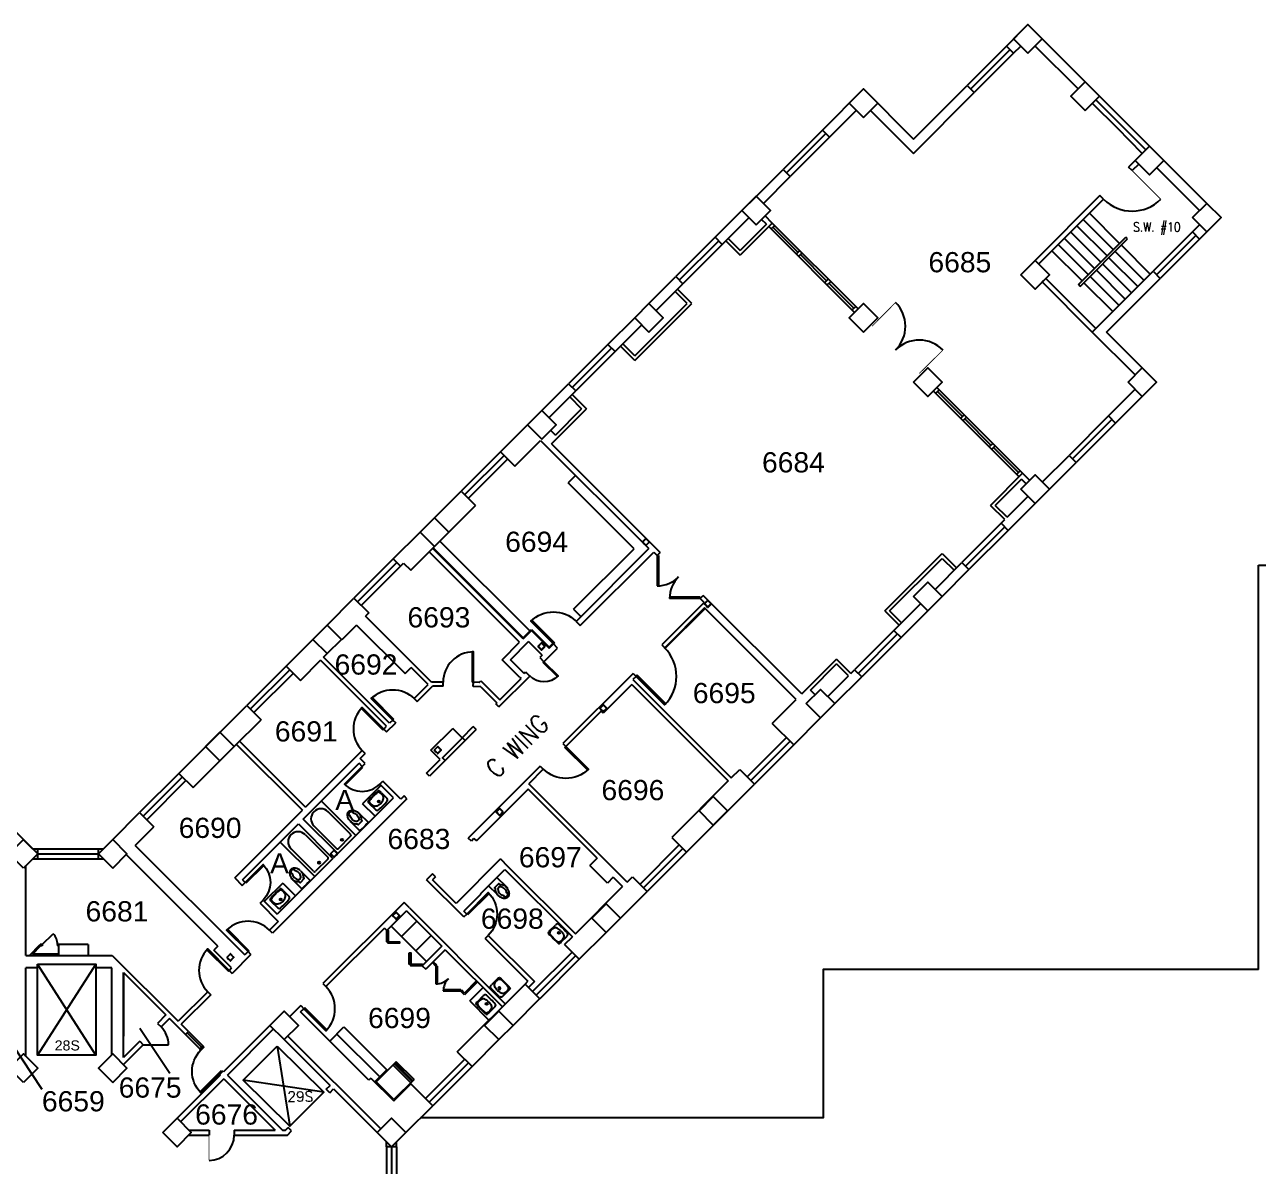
# Model space of a CAD drawing. Header units: inches. Extents: x -3245 to 3292, y 161 to 2917.
# Drawn here: x -1928 to -465, y 1562 to 2917 of the extents above; entities that cross this region are included whole.
import ezdxf
from ezdxf.enums import TextEntityAlignment as Align

# ---------------------------------------------------------------- set-up
doc = ezdxf.new("R2010")
doc.units = ezdxf.units.IN
doc.header["$LTSCALE"] = 96
doc.header["$MEASUREMENT"] = 0
doc.layers.get('0').update_dxf_attribs({"linetype": 'CONTINUOUS'})
for name, color, linetype in [('A-ANNO-ROOM', 4, 'CONTINUOUS'), ('A-ANNO-TEXT', 4, 'CONTINUOUS'), ('A-COLS', 5, 'CONTINUOUS'), ('A-DOOR', 2, 'CONTINUOUS'), ('A-FLOR-CASE', 3, 'CONTINUOUS'), ('A-FLOR-PFIX', 2, 'CONTINUOUS'), ('A-FLOR-STRS', 2, 'CONTINUOUS'), ('A-GLAZ', 2, 'CONTINUOUS'), ('A-GLAZ-SILL', 1, 'CONTINUOUS'), ('A-ROOF-LEVL-FINE', 1, 'CONTINUOUS'), ('A-SHAFT', 1, 'CONTINUOUS'), ('A-WALL-FULL', 6, 'CONTINUOUS')]:
    doc.layers.add(name, color=color, linetype=linetype)
doc.styles.add('11', font='simplex', dxfattribs={"width": 0.85, "height": 11})
doc.styles.add('ARIAL', font='arial.ttf')
doc.styles.get("Standard").update_dxf_attribs({"font": 'txt.shx'})

# ---------------------------------------------------------------- blocks, each defined once
blk = doc.blocks.new('PSS-FP06-unverified$0$DOOR-E')
blk.add_line((0, 0), (-0.707, 0.707))
blk.add_arc((0, 0), 1, 135, 180)
blk = doc.blocks.new('P2477016')
for p, q in [((-3.603083, -23.831759), (-3.603083, -23.831759)), ((-2.504894, -21.068753), (-2.504894, -21.068753))]:
    blk.add_line(p, q)
for points in [[(-6.93083, -16.399601, -0.022673), (-7, -14.875), (-7, 0), (-3.020761, 0), (0, 0), (3.020761, 0), (7, 0), (7, -14.875)], [(-6.937926, -16.211212, -0.074934), (-6.387938, -12.562014, -0.085426), (-4.920528, -9.670474, -0.066386), (-3.550098, -8.264603), (-3.550098, -6.711212), (3.449902, -6.711212), (3.449902, -8.264603, -0.066386), (4.820333, -9.670474, -0.085426), (6.287743, -12.562014, -0.111314), (6.709134, -17.991061)], [(3.991504, -23.722377, -0.562484), (3.158962, -23.529526), (2.424162, -21.300368, -0.238976), (2.492058, -20.853364, 0.08035), (3.421006, -18.976205, 0.074934), (3.837731, -16.211212, 0.074934), (3.421006, -13.446218, 0.085426), (2.414145, -11.462194, 0.066386), (1.597345, -10.624271, 0.330534), (-1.69754, -10.624271, 0.066386), (-2.51434, -11.462194, 0.085426), (-3.521201, -13.446218, 0.074934), (-3.937926, -16.211212, 0.074934), (-3.521201, -18.976205, 0.08035), (-2.592253, -20.853364, -0.238976), (-2.524357, -21.300368), (-3.250575, -23.503493, -0.549653), (-4.069149, -23.710095)], [(-4.023967, -23.748064, 0.06085), (-2.498761, -25.015482, 0.143932), (0, -25.75)], [(-2.976493, -22.67201, 0.063273), (-1.687041, -23.754089, 0.143932), (0, -24.25)], [(0, -25.75, 0.143932), (2.498761, -25.015482, 0.107177), (4.949747, -22.564786, 0.077997), (6.431696, -19.212481, 0.065232), (7, -14.875)], [(0, -24.25, 0.143932), (1.687041, -23.754089, 0.059203), (2.902316, -22.750942)]]:
    blk.add_lwpolyline(points, format="xyb")
for centre, radius, start, end in [((5.443363, -16.211212), 12.38129, 180, 197.141641), ((2.746106, -17.043143), 9.558648, 197.141641, 216.672481), ((1.035634, -18.316811), 7.426057, 216.672481, 226.574161)]:
    blk.add_arc(centre, radius, start, end)
blk = doc.blocks.new('WC')
at = {"layer": 'A-FLOR-PFIX', "rotation": 90}
blk.add_blockref('P2477016', (0, 0), dxfattribs=at)
blk = doc.blocks.new('TOIL')
at = {"layer": 'A-FLOR-PFIX', "rotation": 45}
blk.add_blockref('WC', (-4.9, 4.9), dxfattribs=at)
blk = doc.blocks.new('TRA_Lav2')
for p, q in [((-9.5, -13.7), (-9.5, -4.4)), ((9.5, -13.7), (9.5, -4.4)), ((9.5, -13.7), (9.5, -4.4))]:
    blk.add_line(p, q)
for points in [[(0, -4.7, 0.096281), (-5.4, -5.7, 0.241749), (-8.3, -9.1, 0.139337), (-8.1, -15.2, 0.293749), (-6.4, -16.6, 0.028065), (0, -16.9)], [(0, -4.7, -0.096281), (5.4, -5.7, -0.241749), (8.3, -9.1, -0.139337), (8.1, -15.2, -0.293749), (6.4, -16.6, -0.028065), (0, -16.9)]]:
    blk.add_lwpolyline(points, format="xyb")
blk.add_circle((0, -8), 1.25)
for centre, radius, start, end in [((-3.1, -4.4), 6.41, 162.4135, 180), ((11.8, -13.7), 21.3, 180, 187.4822), ((-7.3, -3), 2, 92.7884, 162.4135), ((-0.3, -147.5), 146.6, 87.0029, 92.7884), ((7.3, -3.1), 2, 17.2242, 87.0029), ((3.1, -4.4), 6.41, 0, 17.5865), ((3.1, -4.4), 6.41, 0, 17.2242), ((-11.8, -13.7), 21.3, 352.5178, 0), ((-11.8, -13.7), 21.3, 352.5178, 0), ((-8.3, -16.3), 1, 187.4822, 267.7099), ((0, 191.9), 209.4, 267.7099, 272.2901), ((8.3, -16.3), 1, 272.2901, 352.5178), ((8.3, -16.3), 1, 272.2901, 352.5178)]:
    blk.add_arc(centre, radius, start, end)
blk = doc.blocks.new('DOOR')
at = {"layer": 'A-DOOR'}
blk.add_lwpolyline([(-0.042, 0), (0, 0), (0, 1), (-0.042, 1)], close=True, dxfattribs=at)
blk.add_arc((0, 0), 1, 90, 180, dxfattribs=at)

msp = doc.modelspace()

# ---------------------------------------------------------------- linework, layer by layer
msp.add_line((-1490.3, 1641.1), (-1511.5, 1662.3))
at = {"layer": 'A-ANNO-ROOM'}
for p, q in [((-1791.7, 1725.9), (-1756.3, 1672.4)), ((-1943.5, 1706.9), (-1908.1, 1653.4))]:
    msp.add_line(p, q, dxfattribs=at)
at = {"layer": 'A-COLS'}
for points in [[(-737.9, 2883.3), (-720.9, 2900.3), (-737.9, 2917.3), (-754.9, 2900.3)], [(-933.1, 2807), (-916.1, 2823.9), (-933.1, 2840.9), (-950, 2823.9)], [(-670, 2815.4), (-653.1, 2832.4), (-670, 2849.4), (-687, 2832.4)], [(-610.6, 2756), (-593.7, 2773), (-576.7, 2756), (-593.7, 2739.1)], [(-1060.4, 2679.7), (-1043.4, 2696.6), (-1060.4, 2713.6), (-1077.3, 2696.6)], [(-542.8, 2688.2), (-525.8, 2705.1), (-508.8, 2688.2), (-525.8, 2671.2)], [(-746.4, 2620.3), (-729.4, 2637.3), (-712.5, 2620.3), (-729.4, 2603.3)], [(-1187.6, 2552.4), (-1170.7, 2569.4), (-1187.6, 2586.3), (-1204.6, 2569.4)], [(-933.1, 2552.4), (-916.1, 2569.4), (-933.1, 2586.3), (-950, 2569.4)], [(-873.7, 2493), (-856.7, 2510), (-839.7, 2493), (-856.7, 2476)], [(-619.1, 2493), (-602.2, 2510), (-585.2, 2493), (-602.2, 2476)], [(-1314.9, 2425.1), (-1297.9, 2442.1), (-1314.9, 2459.1), (-1331.9, 2442.1)], [(-746.4, 2365.7), (-729.4, 2382.7), (-712.5, 2365.7), (-729.4, 2348.8)], [(-1442.2, 2297.8), (-1425.2, 2314.8), (-1442.2, 2331.8), (-1459.2, 2314.8)], [(-873.7, 2238.4), (-856.7, 2255.4), (-839.7, 2238.4), (-856.7, 2221.5)], [(-1569.5, 2170.6), (-1552.5, 2187.5), (-1569.5, 2204.5), (-1586.4, 2187.5)], [(-1001, 2111.2), (-984, 2128.1), (-967, 2111.2), (-984, 2094.2)], [(-1696.8, 2043.3), (-1679.8, 2060.3), (-1696.8, 2077.2), (-1713.7, 2060.3)], [(-1128.2, 1983.9), (-1111.3, 2000.9), (-1094.3, 1983.9), (-1111.3, 1966.9)], [(-1930, 1916), (-1946.9, 1933), (-1930, 1949.9), (-1913, 1933)], [(-1824, 1916), (-1807.1, 1933), (-1824, 1949.9), (-1841, 1933)], [(-1255.5, 1856.6), (-1238.5, 1873.6), (-1221.6, 1856.6), (-1238.5, 1839.6)], [(-1637.4, 1729.3), (-1620.4, 1746.3), (-1603.4, 1729.3), (-1620.4, 1712.4)], [(-1382.8, 1729.3), (-1365.8, 1746.3), (-1348.9, 1729.3), (-1365.8, 1712.4)], [(-1930, 1661.4), (-1946.9, 1678.4), (-1930, 1695.4), (-1913, 1678.4)], [(-1824, 1661.4), (-1807.1, 1678.4), (-1824, 1695.4), (-1841, 1678.4)], [(-1764.6, 1602), (-1747.7, 1619), (-1730.7, 1602), (-1747.7, 1585.1)], [(-1510.1, 1602), (-1493.1, 1619), (-1476.1, 1602), (-1493.1, 1585.1)]]:
    msp.add_lwpolyline(points, close=True, dxfattribs=at)
for points in [[(-1193.3, 2301.1), (-1191.5, 2299.3, 0.414214), (-1190.8, 2299.3), (-1187.3, 2302.9, 0.414214), (-1187.3, 2303.6), (-1190.8, 2307.1, 0.414214), (-1191.5, 2307.1), (-1195.1, 2303.6, 0.414214), (-1195.1, 2302.9), (-1193.3, 2301.1)], [(-1191.4, 2299.5, 0.414214), (-1191, 2299.5), (-1187.5, 2303.1, 0.414214), (-1187.5, 2303.4), (-1191, 2306.9, 0.414214), (-1191.4, 2306.9), (-1194.9, 2303.4, 0.414214), (-1194.9, 2303.1), (-1191.4, 2299.5)], [(-1119.9, 2227.7), (-1118.1, 2225.9, 0.414214), (-1117.4, 2225.9), (-1113.9, 2229.5, 0.414214), (-1113.9, 2230.2), (-1117.4, 2233.7, 0.414214), (-1118.1, 2233.7), (-1121.7, 2230.2, 0.414214), (-1121.7, 2229.5), (-1119.9, 2227.7)], [(-1117.9, 2226.1, 0.414214), (-1117.6, 2226.1), (-1114.1, 2229.7, 0.414214), (-1114.1, 2230), (-1117.6, 2233.5, 0.414214), (-1117.9, 2233.5), (-1121.5, 2230, 0.414214), (-1121.5, 2229.7), (-1117.9, 2226.1)], [(-1317.4, 2177.1), (-1315.6, 2175.3, 0.414214), (-1314.9, 2175.3), (-1311.3, 2178.8, 0.414214), (-1311.3, 2179.5), (-1314.9, 2183.1, 0.414214), (-1315.6, 2183.1), (-1319.1, 2179.5, 0.414214), (-1319.1, 2178.8), (-1317.4, 2177.1)], [(-1315.4, 2175.5, 0.414214), (-1315.1, 2175.5), (-1311.5, 2179, 0.414214), (-1311.5, 2179.4), (-1315.1, 2182.9, 0.414214), (-1315.4, 2182.9), (-1318.9, 2179.4, 0.414214), (-1318.9, 2179), (-1315.4, 2175.5)], [(-1243.9, 2103.6), (-1242.2, 2101.9, 0.414214), (-1241.5, 2101.9), (-1237.9, 2105.4, 0.414214), (-1237.9, 2106.1), (-1241.5, 2109.7, 0.414214), (-1242.2, 2109.7), (-1245.7, 2106.1, 0.414214), (-1245.7, 2105.4), (-1243.9, 2103.6)], [(-1242, 2102.1, 0.414214), (-1241.7, 2102.1), (-1238.1, 2105.6, 0.414214), (-1238.1, 2105.9), (-1241.7, 2109.5, 0.414214), (-1242, 2109.5), (-1245.5, 2105.9, 0.414214), (-1245.5, 2105.6), (-1242, 2102.1)], [(-1440.4, 2054), (-1438.6, 2052.3, 0.414214), (-1437.9, 2052.3), (-1434.4, 2055.8, 0.414214), (-1434.4, 2056.5), (-1437.9, 2060, 0.414214), (-1438.6, 2060), (-1442.2, 2056.5, 0.414214), (-1442.2, 2055.8), (-1440.4, 2054)], [(-1438.4, 2052.4, 0.414214), (-1438.1, 2052.4), (-1434.6, 2056, 0.414214), (-1434.6, 2056.3), (-1438.1, 2059.9, 0.414214), (-1438.4, 2059.9), (-1442, 2056.3, 0.414214), (-1442, 2056), (-1438.4, 2052.4)], [(-1367, 1980.6), (-1365.2, 1978.8, 0.414214), (-1364.5, 1978.8), (-1361, 1982.4, 0.414214), (-1361, 1983.1), (-1364.5, 1986.6, 0.414214), (-1365.2, 1986.6), (-1368.8, 1983.1, 0.414214), (-1368.8, 1982.4), (-1367, 1980.6)], [(-1365, 1979, 0.414214), (-1364.7, 1979), (-1361.2, 1982.6, 0.414214), (-1361.2, 1982.9), (-1364.7, 1986.4, 0.414214), (-1365, 1986.4), (-1368.6, 1982.9, 0.414214), (-1368.6, 1982.6), (-1365, 1979)], [(-1563.4, 1931), (-1561.7, 1929.2, 0.414214), (-1561, 1929.2), (-1557.4, 1932.7, 0.414214), (-1557.4, 1933.5), (-1561, 1937, 0.414214), (-1561.7, 1937), (-1565.2, 1933.5, 0.414214), (-1565.2, 1932.7), (-1563.4, 1931)], [(-1561.5, 1929.4, 0.414214), (-1561.1, 1929.4), (-1557.6, 1932.9, 0.414214), (-1557.6, 1933.3), (-1561.1, 1936.8, 0.414214), (-1561.5, 1936.8), (-1565, 1933.3, 0.414214), (-1565, 1932.9), (-1561.5, 1929.4)], [(-1489.8, 1857.3), (-1488, 1855.6, 0.414214), (-1487.3, 1855.6), (-1483.8, 1859.1, 0.414214), (-1483.8, 1859.8), (-1487.3, 1863.4, 0.414214), (-1488, 1863.4), (-1491.6, 1859.8, 0.414214), (-1491.6, 1859.1), (-1489.8, 1857.3)], [(-1487.8, 1855.8, 0.414214), (-1487.5, 1855.8), (-1484, 1859.3, 0.414214), (-1484, 1859.6), (-1487.5, 1863.2, 0.414214), (-1487.8, 1863.2), (-1491.4, 1859.6, 0.414214), (-1491.4, 1859.3), (-1487.8, 1855.8)], [(-1686.5, 1807.9), (-1684.7, 1806.2, 0.414214), (-1684, 1806.2), (-1680.5, 1809.7, 0.414214), (-1680.5, 1810.4), (-1684, 1814, 0.414214), (-1684.7, 1814), (-1688.2, 1810.4, 0.414214), (-1688.2, 1809.7), (-1686.5, 1807.9)], [(-1684.5, 1806.4, 0.414214), (-1684.2, 1806.4), (-1680.6, 1809.9, 0.414214), (-1680.6, 1810.2), (-1684.2, 1813.8, 0.414214), (-1684.5, 1813.8), (-1688.1, 1810.2, 0.414214), (-1688.1, 1809.9), (-1684.5, 1806.4)]]:
    msp.add_lwpolyline(points, format="xyb", dxfattribs=at)
at = {"layer": 'A-DOOR'}
for p, q in [((-1177.9, 2287.1), (-1176.4, 2287.1)), ((-1127, 2236.2), (-1127, 2237.7)), ((-1440.5, 1799.5), (-1439, 1799.5)), ((-1410.8, 1769.8), (-1410.8, 1771.3))]:
    msp.add_line(p, q, dxfattribs=at)
at = {"layer": 'A-DOOR', "const_width": 1}
for points in [[(-614.2, 2744), (-580.3, 2710.1)], [(-922.9, 2559.2), (-895.1, 2587.4)], [(-866.9, 2503.2), (-838.7, 2531)], [(-1709.7, 1599), (-1709.7, 1569)]]:
    msp.add_lwpolyline(points, dxfattribs=at)
at = {"layer": 'A-DOOR'}
for points in [[(-1177.9, 2287.1), (-1177.9, 2251.1)], [(-1176.4, 2287.1), (-1176.4, 2251.1)], [(-1127, 2237.7), (-1163.1, 2237.7)], [(-1127, 2236.2), (-1163.1, 2236.2)], [(-1907.7, 1825.1), (-1894.8, 1838)], [(-1440.5, 1799.5), (-1440.5, 1778.6)], [(-1439, 1799.5), (-1439, 1778.6)], [(-1410.8, 1771.3), (-1431.7, 1771.3)], [(-1410.8, 1769.8), (-1431.7, 1769.8)]]:
    msp.add_lwpolyline(points, dxfattribs=at)
for points in [[(-1662.4, 1817.9), (-1663.4, 1816.8), (-1688.9, 1842.3), (-1687.8, 1843.4)], [(-1498.8, 1842), (-1497, 1842), (-1497, 1828.5), (-1498.8, 1828.5)], [(-1497, 1828.5), (-1483.5, 1828.5), (-1483.5, 1826.8), (-1497, 1826.8)], [(-1472.1, 1815.4), (-1470.4, 1815.4), (-1470.4, 1801.9), (-1472.1, 1801.9)], [(-1470.4, 1801.9), (-1456.9, 1801.9), (-1456.9, 1800.1), (-1470.4, 1800.1)]]:
    msp.add_lwpolyline(points, close=True, dxfattribs=at)
for centre, radius, start, end in [((-614.2, 2744), 48, 225.4323, 315), ((-922.9, 2559.2), 39.6, 315, 45.4344), ((-866.9, 2503.2), 39.6, 44.5656, 135), ((-1177.9, 2286.8), 35.8, 269.9988, 315.3707), ((-1127.3, 2236.2), 35.8, 134.6293, 180.0012), ((-1663.4, 1816.8), 36, 45, 135), ((-1907.7, 1825.1), 18.3, 0, 45), ((-1440.4, 1799.6), 21, 269.8472, 314.5677), ((-1410.7, 1769.9), 21, 135.4323, 180.1526), ((-1709.7, 1599), 30, 270, 0)]:
    msp.add_arc(centre, radius, start, end, dxfattribs=at)
at = {"layer": 'A-FLOR-CASE'}
for p, q in [((-1274.7, 2382.1), (-1283.4, 2373.4)), ((-1205.2, 2295.2), (-1283.4, 2373.4)), ((-1435.7, 2304.3), (-1328.9, 2197.5)), ((-1277.2, 2223.2), (-1205.2, 2295.2)), ((-1277.2, 2223.2), (-1268.5, 2214.6)), ((-1505.6, 2014.3), (-1527.5, 1992.4)), ((-1512.6, 1977.5), (-1527.5, 1992.4)), ((-1622.2, 1898.2), (-1644.1, 1876.3)), ((-1622.2, 1898.2), (-1607.3, 1883.4)), ((-1493.6, 1847.1), (-1451.7, 1805.2)), ((-1481.2, 1834.7), (-1463, 1852.8)), ((-1464.2, 1817.7), (-1446.1, 1835.8)), ((-1400.3, 1758.3), (-1384.4, 1774.2)), ((-1400.3, 1758.3), (-1377.5, 1735.5)), ((-1566.5, 1710.6), (-1549.6, 1727.5)), ((-1549.6, 1727.5), (-1498.6, 1676.6)), ((-1558, 1719), (-1507.1, 1668.1)), ((-1498.6, 1676.6), (-1512.9, 1662.3))]:
    msp.add_line(p, q, dxfattribs=at)
at = {"layer": 'A-FLOR-PFIX'}
for p, q in [((-1505.6, 2005.9), (-1499, 1999.3)), ((-1505.6, 2005.9), (-1499, 1999.3)), ((-1535.4, 1954.7), (-1576.5, 1995.7)), ((-1519.1, 1992.4), (-1512.5, 1985.8)), ((-1551.3, 1949), (-1552.5, 1950.2)), ((-1551.3, 1950.2), (-1552.5, 1949)), ((-1584.2, 1905.9), (-1625.3, 1946.9)), ((-1579.7, 1921.8), (-1578.5, 1923)), ((-1578.5, 1921.8), (-1579.7, 1923)), ((-1621.9, 1889.5), (-1615.4, 1882.9)), ((-1635.4, 1876.1), (-1628.8, 1869.5)), ((-1635.4, 1876.1), (-1628.8, 1869.5)), ((-1390.9, 1757.6), (-1384.3, 1764.2)), ((-1377.5, 1744.2), (-1370.9, 1750.8)), ((-1377.5, 1744.2), (-1370.9, 1750.8)), ((-1511.5, 1662.3), (-1487.6, 1686.2)), ((-1487.6, 1686.2), (-1511.5, 1662.3)), ((-1468.7, 1662.7), (-1489.9, 1683.9)), ((-1468.7, 1662.7), (-1489.9, 1683.9)), ((-1468.7, 1662.7), (-1489.9, 1683.9)), ((-1467.9, 1663.5), (-1489.1, 1684.7)), ((-1466.4, 1665), (-1487.6, 1686.2)), ((-1470.3, 1661), (-1491.5, 1682.3)), ((-1490.3, 1641.1), (-1511.5, 1662.3)), ((-1466.4, 1665), (-1490.3, 1641.1))]:
    msp.add_line(p, q, dxfattribs=at)
for points in [[(-1506, 1992.8, 0.096281), (-1502.9, 1997.3, 0.241749), (-1503.2, 2001.8, 0.139337), (-1507.7, 2005.9, 0.293749), (-1509.9, 2005.7, 0.028065), (-1514.6, 2001.4)], [(-1506, 1992.8, -0.096281), (-1510.5, 1989.7, -0.241749), (-1515, 1990, -0.139337), (-1519.1, 1994.5, -0.293749), (-1518.9, 1996.7, -0.028065), (-1514.6, 2001.4)], [(-1622.3, 1876.5, 0.096281), (-1619.2, 1881, 0.241749), (-1619.6, 1885.5, 0.139337), (-1624, 1889.6, 0.293749), (-1626.2, 1889.4, 0.028065), (-1631, 1885.1)], [(-1622.3, 1876.5, -0.096281), (-1626.8, 1873.4, -0.241749), (-1631.3, 1873.7, -0.139337), (-1635.4, 1878.2, -0.293749), (-1635.2, 1880.3, -0.028065), (-1631, 1885.1)], [(-1377.8, 1757.3, 0.096281), (-1382.4, 1760.3, 0.241749), (-1386.8, 1760, 0.139337), (-1391, 1755.5, 0.293749), (-1390.7, 1753.4, 0.028065), (-1386.5, 1748.6)], [(-1377.8, 1757.3, -0.096281), (-1374.7, 1752.7, -0.241749), (-1375.1, 1748.3, -0.139337), (-1379.5, 1744.1, -0.293749), (-1381.7, 1744.3, -0.028065), (-1386.5, 1748.6)]]:
    msp.add_lwpolyline(points, format="xyb", dxfattribs=at)
for points in [[(-1541.7, 1956.2), (-1568.4, 1982.9)], [(-1585.2, 1966.1), (-1558.5, 1939.4)], [(-1595.7, 1955.7), (-1568.9, 1929)], [(-1556.1, 1939.4), (-1541.7, 1953.8)], [(-1585.7, 1912.2), (-1612.4, 1938.9)], [(-1568.9, 1926.6), (-1583.3, 1912.2)]]:
    msp.add_lwpolyline(points, dxfattribs=at)
for centre, radius in [((-1508.3, 1995.1), 1.25), ((-1551.9, 1949.6), 1.27), ((-1551.9, 1949.6), 0.847), ((-1579.1, 1922.4), 1.27), ((-1579.1, 1922.4), 0.847), ((-1624.6, 1878.8), 1.25), ((-1380.2, 1754.9), 1.25)]:
    msp.add_circle(centre, radius, dxfattribs=at)
for centre, radius, start, end in [((-1367, 1853.8), 209.4, 132.7099, 137.2901), ((-1508.3, 2006.9), 1, 52.4822, 132.7099), ((-1508.3, 2006.9), 1, 52.4822, 132.7099), ((-1520.7, 1990.8), 21.3, 45, 52.4822), ((-1520.7, 1990.8), 21.3, 45, 52.4822), ((-1520.1, 1995.1), 1, 137.2901, 217.5178), ((-1504, 2007.5), 21.3, 217.5178, 225), ((-1607.1, 2093.6), 146.6, 312.2116, 317.9971), ((-1503.6, 1994.7), 6.41, 27.7758, 45), ((-1503.6, 1994.7), 6.41, 27.4135, 45), ((-1499.7, 1996.8), 2, 317.9971, 27.7758), ((-1576.8, 1974.5), 11.9, 45, 225), ((-1507.9, 1990.4), 6.41, 225, 242.5865), ((-1510, 1986.5), 2, 242.5865, 312.2116), ((-1604, 1947.3), 11.9, 45, 225), ((-1542.6, 1955), 1.5, 306.8699, 53.1301), ((-1557.3, 1940.3), 1.5, 216.8699, 323.1301), ((-1569.8, 1927.8), 1.5, 306.8699, 53.1301), ((-1584.5, 1913.1), 1.5, 216.8699, 323.1301), ((-1483.3, 1737.5), 209.4, 132.7099, 137.2901), ((-1624.6, 1890.6), 1, 52.4822, 132.7099), ((-1637, 1874.5), 21.3, 45, 52.4822), ((-1636.4, 1878.8), 1, 137.2901, 217.5178), ((-1636.4, 1878.8), 1, 137.2901, 217.5178), ((-1620.3, 1891.2), 21.3, 217.5178, 225), ((-1620.3, 1891.2), 21.3, 217.5178, 225), ((-1723.1, 1977.6), 146.6, 312.0029, 317.7884), ((-1619.9, 1878.4), 6.41, 27.4135, 45), ((-1616, 1880.4), 2, 317.7884, 27.4135), ((-1624.3, 1874), 6.41, 225, 242.5865), ((-1624.3, 1874), 6.41, 225, 242.2242), ((-1626.3, 1870.1), 2, 242.2242, 312.0029), ((-1375.8, 1742.6), 21.3, 135, 142.4822), ((-1379.8, 1759.7), 6.41, 117.4135, 135), ((-1381.8, 1763.6), 2, 47.7884, 117.4135), ((-1479, 1656.5), 146.6, 42.0029, 47.7884), ((-1391.9, 1754.9), 1, 142.4822, 222.7099), ((-1238.8, 1896.3), 209.4, 222.7099, 227.2901), ((-1380.2, 1743.2), 1, 227.2901, 307.5178), ((-1380.2, 1743.2), 1, 227.2901, 307.5178), ((-1392.5, 1759.3), 21.3, 307.5178, 315), ((-1392.5, 1759.3), 21.3, 307.5178, 315), ((-1375.4, 1755.3), 6.41, 315, 332.5865), ((-1375.4, 1755.3), 6.41, 315, 332.2242), ((-1371.5, 1753.3), 2, 332.2242, 42.0029)]:
    msp.add_arc(centre, radius, start, end, dxfattribs=at)
at = {"layer": 'A-FLOR-STRS'}
for p, q in [((-636.6, 2650.2), (-672.3, 2685.9)), ((-629.1, 2657.6), (-664.9, 2693.3)), ((-651.4, 2635.3), (-687.1, 2671.1)), ((-644, 2642.8), (-679.7, 2678.5)), ((-678, 2608.8), (-621.7, 2665)), ((-619.6, 2662.9), (-621.7, 2665)), ((-666.3, 2620.5), (-702, 2656.2)), ((-658.8, 2627.9), (-694.6, 2663.6)), ((-675.8, 2606.6), (-619.6, 2662.9)), ((-627, 2655.5), (-592.7, 2621.2)), ((-673.7, 2613.1), (-709.4, 2648.8)), ((-641.9, 2640.6), (-607.6, 2606.4)), ((-634.4, 2648.1), (-600.2, 2613.8)), ((-656.7, 2625.8), (-622.4, 2591.5)), ((-649.3, 2633.2), (-615, 2598.9)), ((-675.8, 2606.6), (-678, 2608.8)), ((-671.6, 2610.9), (-637.3, 2576.7)), ((-664.1, 2618.4), (-629.9, 2584.1))]:
    msp.add_line(p, q, dxfattribs=at)
at = {"layer": 'A-GLAZ'}
for p, q in [((-759.1, 2887.6), (-805.8, 2840.9)), ((-657.3, 2828.2), (-627.6, 2798.5)), ((-597.9, 2768.8), (-627.6, 2798.5)), ((-977.6, 2787.9), (-1024.3, 2741.2)), ((-1010.9, 2647.2), (-1040.6, 2676.8)), ((-538.5, 2666.9), (-585.2, 2620.3)), ((-1104.9, 2660.6), (-1151.6, 2613.9)), ((-976.9, 2613.2), (-1008, 2644.3)), ((-944.4, 2580.7), (-974.1, 2610.4)), ((-1232.2, 2533.3), (-1278.9, 2486.6)), ((-845.4, 2481.7), (-815.7, 2452)), ((-812.9, 2449.2), (-781.8, 2418)), ((-638.2, 2448.5), (-684.9, 2401.8)), ((-1359.5, 2406), (-1406.1, 2359.4)), ((-778.9, 2415.2), (-749.2, 2385.5)), ((-765.5, 2321.2), (-812.2, 2274.5)), ((-1486.7, 2278.7), (-1533.4, 2232.1)), ((-892.8, 2193.9), (-939.4, 2147.2)), ((-1614, 2151.5), (-1660.7, 2104.8)), ((-1020.1, 2066.6), (-1066.7, 2019.9)), ((-1741.3, 2024.2), (-1788, 1977.5)), ((-1913, 1933), (-1841, 1933)), ((-1147.3, 1939.3), (-1194, 1892.7)), ((-1274.6, 1812.1), (-1321.5, 1765.2)), ((-1718.8, 1703.3), (-1735.7, 1720.3)), ((-1401.9, 1684.8), (-1448.6, 1638.1)), ((-1493.1, 1585.1), (-1493.1, 1513.1))]:
    msp.add_line(p, q, dxfattribs=at)
at = {"layer": 'A-GLAZ-SILL'}
for p, q in [((-763.4, 2891.8), (-810, 2845.1)), ((-754.9, 2883.3), (-801.6, 2836.7)), ((-653.1, 2832.4), (-623.4, 2802.7)), ((-661.5, 2823.9), (-631.8, 2794.2)), ((-593.7, 2773), (-623.4, 2802.7)), ((-981.9, 2792.1), (-1028.5, 2745.4)), ((-973.4, 2783.6), (-1020.1, 2737)), ((-602.2, 2764.5), (-631.8, 2794.2)), ((-939.4, 2580), (-1041.3, 2681.8)), ((-1109.1, 2664.8), (-1155.8, 2618.2)), ((-943.7, 2575.7), (-1045.5, 2677.6)), ((-1038.4, 2679), (-1042.7, 2674.7)), ((-542.8, 2671.2), (-589.4, 2624.5)), ((-1100.7, 2656.3), (-1147.3, 2609.7)), ((-534.3, 2662.7), (-580.9, 2616)), ((-1013, 2645), (-1008.7, 2649.3)), ((-1010.2, 2642.2), (-1005.9, 2646.4)), ((-979, 2611.1), (-974.8, 2615.3)), ((-976.2, 2608.3), (-972, 2612.5)), ((-946.5, 2578.6), (-942.3, 2582.8)), ((-1236.4, 2537.5), (-1283.1, 2490.9)), ((-1227.9, 2529.1), (-1274.6, 2482.4)), ((-850.3, 2482.4), (-748.5, 2380.6)), ((-847.5, 2479.6), (-843.3, 2483.8)), ((-846.1, 2486.6), (-744.3, 2384.8)), ((-817.8, 2449.9), (-813.6, 2454.1)), ((-815, 2447), (-810.7, 2451.3)), ((-642.5, 2452.7), (-689.1, 2406)), ((-634, 2444.2), (-680.6, 2397.5)), ((-783.9, 2415.9), (-779.6, 2420.2)), ((-781, 2413.1), (-776.8, 2417.3)), ((-1363.7, 2410.3), (-1410.4, 2363.6)), ((-1355.2, 2401.8), (-1401.9, 2355.1)), ((-747.1, 2387.6), (-751.4, 2383.4)), ((-769.7, 2325.4), (-816.4, 2278.7)), ((-761.2, 2316.9), (-807.9, 2270.3)), ((-1491, 2283), (-1537.7, 2236.3)), ((-1482.5, 2274.5), (-1529.2, 2227.8)), ((-897, 2198.1), (-943.7, 2151.5)), ((-888.5, 2189.7), (-935.2, 2143)), ((-1618.3, 2155.7), (-1664.9, 2109)), ((-1609.8, 2147.2), (-1656.4, 2100.6)), ((-1024.3, 2070.9), (-1071, 2024.2)), ((-1015.8, 2062.4), (-1062.5, 2015.7)), ((-1745.5, 2028.4), (-1792.2, 1981.8)), ((-1737.1, 2019.9), (-1783.7, 1973.3)), ((-1913, 1939), (-1841, 1939)), ((-1151.6, 1943.6), (-1198.2, 1896.9)), ((-1143.1, 1935.1), (-1189.8, 1888.4)), ((-1913, 1927), (-1841, 1927)), ((-1278.9, 1816.3), (-1325.7, 1769.4)), ((-1270.4, 1807.8), (-1317.3, 1760.9)), ((-1720.6, 1701.5), (-1737.6, 1718.5)), ((-1734.1, 1722), (-1717.1, 1705)), ((-1406.1, 1689), (-1452.8, 1642.4)), ((-1397.6, 1680.5), (-1444.3, 1633.9)), ((-1499.1, 1585.1), (-1499.1, 1513.1)), ((-1487.1, 1585.1), (-1487.1, 1513.1))]:
    msp.add_line(p, q, dxfattribs=at)
at = {"layer": 'A-ROOF-LEVL-FINE'}
for p, q in [((-464.5, 1795.5), (-464.5, 2275.5)), ((-464.5, 2275.5), (30.5, 2275.5))]:
    msp.add_line(p, q, dxfattribs=at)
msp.add_lwpolyline([(-464.5, 1795.5), (-464.5, 1795.5), (-981.1, 1795.5), (-981.1, 1619.4), (-1458.8, 1619.4)], dxfattribs=at)
at = {"layer": 'A-SHAFT'}
for p, q in [((-1844.2, 1694), (-1913.2, 1802)), ((-1844.2, 1802), (-1913.2, 1694)), ((-1629, 1704.5), (-1613.7, 1609.5)), ((-1573.4, 1649.8), (-1669.3, 1664.2))]:
    msp.add_line(p, q, dxfattribs=at)
for points in [[(-1913.2, 1802), (-1844.2, 1802), (-1844.2, 1694), (-1913.2, 1694), (-1913.2, 1802)], [(-1629, 1704.5), (-1573.4, 1649.8), (-1613.7, 1609.5), (-1669.3, 1664.2), (-1629, 1704.5)]]:
    msp.add_lwpolyline(points, dxfattribs=at)
at = {"layer": 'A-WALL-FULL'}
for p, q in [((-763.4, 2891.8), (-737.9, 2917.3)), ((-720.9, 2900.3), (-670, 2849.4)), ((-763.4, 2891.8), (-754.9, 2883.3)), ((-754.9, 2883.3), (-746.4, 2891.8)), ((-729.4, 2891.8), (-678.5, 2840.9)), ((-981.9, 2792.1), (-933.1, 2840.9)), ((-933.1, 2840.9), (-873.7, 2781.5)), ((-873.7, 2781.5), (-810, 2845.1)), ((-810, 2845.1), (-801.6, 2836.7)), ((-873.7, 2764.5), (-801.6, 2836.7)), ((-973.4, 2783.6), (-941.6, 2815.4)), ((-924.6, 2815.4), (-873.7, 2764.5)), ((-981.9, 2792.1), (-973.4, 2783.6)), ((-610.6, 2756), (-618.4, 2748.2)), ((-606.4, 2751.8), (-610.6, 2756)), ((-525.8, 2705.1), (-576.7, 2756)), ((-1109.1, 2664.8), (-1028.5, 2745.4)), ((-1028.5, 2745.4), (-1020.1, 2737)), ((-614.2, 2744), (-618.4, 2748.2)), ((-606.4, 2751.8), (-614.2, 2744)), ((-534.3, 2696.6), (-585.2, 2747.6)), ((-1051.9, 2705.1), (-1020.1, 2737)), ((-652.4, 2714.3), (-729.4, 2637.3)), ((-648.1, 2710.1), (-725.2, 2633)), ((-648.1, 2710.1), (-652.4, 2714.3)), ((-1100.7, 2656.3), (-1068.8, 2688.2)), ((-1041.3, 2681.8), (-1079.4, 2643.6)), ((-1048.3, 2680.4), (-1079.4, 2649.3)), ((-1048.3, 2680.4), (-1054, 2686)), ((-1041.3, 2681.8), (-1049.7, 2690.3)), ((-542.8, 2671.2), (-534.3, 2679.7)), ((-534.3, 2662.7), (-508.8, 2688.2)), ((-1109.1, 2664.8), (-1100.7, 2656.3)), ((-542.8, 2671.2), (-534.3, 2662.7)), ((-1096.4, 2660.6), (-1079.4, 2643.6)), ((-1093.6, 2663.4), (-1079.4, 2649.3)), ((-657.3, 2556.6), (-589.4, 2624.5)), ((-589.4, 2624.5), (-580.9, 2616)), ((-1187.6, 2586.3), (-1155.8, 2618.2)), ((-1179.1, 2577.9), (-1147.3, 2609.7)), ((-1155.8, 2618.2), (-1147.3, 2609.7)), ((-720.9, 2611.8), (-716.7, 2616)), ((-661.5, 2552.4), (-720.9, 2611.8)), ((-657.3, 2556.6), (-716.7, 2616)), ((-644.6, 2552.4), (-580.9, 2616)), ((-1142.4, 2586.3), (-1156.5, 2600.5)), ((-1136.7, 2586.3), (-1153.7, 2603.3)), ((-1204.6, 2524.1), (-1142.4, 2586.3)), ((-1204.6, 2518.5), (-1136.7, 2586.3)), ((-1236.4, 2537.5), (-1204.6, 2569.4)), ((-1227.9, 2529.1), (-1196.1, 2560.9)), ((-661.5, 2552.4), (-653.1, 2560.9)), ((-610.6, 2501.5), (-661.5, 2552.4)), ((-602.2, 2510), (-644.6, 2552.4)), ((-1236.4, 2537.5), (-1227.9, 2529.1)), ((-1204.6, 2518.5), (-1221.6, 2535.4)), ((-1204.6, 2524.1), (-1218.7, 2538.3)), ((-1314.9, 2459.1), (-1283.1, 2490.9)), ((-1283.1, 2490.9), (-1274.6, 2482.4)), ((-856.7, 2476), (-839.7, 2493)), ((-1306.4, 2450.6), (-1274.6, 2482.4)), ((-1281.7, 2475.3), (-1267.5, 2461.2)), ((-1278.9, 2478.2), (-1261.9, 2461.2)), ((-642.5, 2452.7), (-610.6, 2484.5)), ((-634, 2444.2), (-602.2, 2476)), ((-1303.4, 2419.7), (-1261.9, 2461.2)), ((-1298.7, 2430.1), (-1267.5, 2461.2)), ((-642.5, 2452.7), (-634, 2444.2)), ((-1331.9, 2442.1), (-1363.7, 2410.3)), ((-1298.7, 2430.1), (-1304.3, 2435.7)), ((-1346.7, 2393.3), (-1316.3, 2423.7)), ((-1316.3, 2423.7), (-1187.8, 2295.3)), ((-1303.4, 2419.7), (-1174.4, 2290.7)), ((-1363.7, 2410.3), (-1346.7, 2393.3)), ((-720.9, 2374.2), (-689.1, 2406)), ((-689.1, 2406), (-680.6, 2397.5)), ((-761.2, 2316.9), (-680.6, 2397.5)), ((-744.3, 2384.8), (-782.5, 2346.6)), ((-745.7, 2377.7), (-776.8, 2346.6)), ((-745.7, 2377.7), (-740, 2372.1)), ((-744.3, 2384.8), (-735.8, 2376.3)), ((-1442.2, 2331.8), (-1410.4, 2363.6)), ((-1410.4, 2363.6), (-1393.4, 2346.6)), ((-762.7, 2332.5), (-737.9, 2357.2)), ((-1425.2, 2314.8), (-1393.4, 2346.6)), ((-765.5, 2329.7), (-782.5, 2346.6)), ((-762.7, 2332.5), (-776.8, 2346.6)), ((-769.7, 2325.4), (-765.5, 2329.7)), ((-1491, 2283), (-1459.2, 2314.8)), ((-769.7, 2325.4), (-761.2, 2316.9)), ((-1470.4, 2269.6), (-1442.2, 2297.8)), ((-1341.3, 2184.1), (-1448.2, 2291)), ((-1337, 2188.3), (-1443.9, 2295.2)), ((-1337, 2189.4), (-1443.8, 2296.2)), ((-1274.2, 2208.9), (-1187.8, 2295.3)), ((-1269.2, 2204), (-1182, 2291.2)), ((-1182, 2291.2), (-1177.9, 2287.1)), ((-1177.9, 2287.1), (-1174.4, 2290.7)), ((-907.6, 2221.5), (-839.7, 2289.4)), ((-839.7, 2289.4), (-822.8, 2272.4)), ((-1491, 2283), (-1482.5, 2274.5)), ((-1482.5, 2274.5), (-1478.9, 2278.1)), ((-1478.9, 2278.1), (-1470.4, 2269.6)), ((-902, 2221.5), (-839.7, 2283.7)), ((-848.2, 2246.9), (-816.4, 2278.7)), ((-839.7, 2283.7), (-825.6, 2269.6)), ((-839.7, 2238.4), (-807.9, 2270.3)), ((-816.4, 2278.7), (-807.9, 2270.3)), ((-1569.5, 2204.5), (-1537.7, 2236.3)), ((-1537.7, 2236.3), (-1520.2, 2218.9)), ((-1122.1, 2231.4), (-1172.5, 2181)), ((-1127, 2236.2), (-1123.5, 2239.8)), ((-1122.1, 2231.4), (-1127, 2236.2)), ((-1118.6, 2234.9), (-1123.5, 2239.8)), ((-1006.4, 2122.7), (-1118.6, 2234.9)), ((-897, 2198.1), (-865.2, 2230)), ((-1520.2, 2218.9), (-1523.9, 2215.2)), ((-1445.6, 2136.9), (-1523.9, 2215.2)), ((-1121.6, 2224.8), (-1169, 2177.5)), ((-1121.1, 2224.3), (-1168.5, 2176.9)), ((-1012.9, 2116.2), (-1121.6, 2224.8)), ((-907.6, 2221.5), (-890.7, 2204.5)), ((-902, 2221.5), (-887.8, 2207.3)), ((-856.7, 2221.5), (-888.5, 2189.7)), ((-1534.6, 2204.5), (-1552.1, 2187.1)), ((-1534.6, 2204.5), (-1476.9, 2146.9)), ((-1337, 2189.4), (-1327.1, 2199.3)), ((-1337, 2188.3), (-1327.1, 2198.2)), ((-1327.1, 2199.3), (-1306, 2178.2)), ((-1327.1, 2198.2), (-1306, 2177.1)), ((-1274.2, 2208.9), (-1269.2, 2204)), ((-897, 2198.1), (-888.5, 2189.7)), ((-1618.3, 2155.7), (-1586.4, 2187.5)), ((-1361.9, 2163.4), (-1341.3, 2184.1)), ((-1352, 2163.4), (-1330.6, 2184.8)), ((-1314.5, 2168.6), (-1330.7, 2184.8)), ((-1306, 2178.2), (-1301.6, 2182.6)), ((-1306, 2177.1), (-1301, 2182.1)), ((-1301, 2182.1), (-1301.6, 2182.6)), ((-1296.1, 2177.1), (-1301, 2182.1)), ((-1573.8, 2166.3), (-1569.5, 2170.6)), ((-1314.5, 2168.6), (-1317.2, 2165.9)), ((-1306.7, 2166.4), (-1296.1, 2177.1)), ((-1172.5, 2181), (-1169, 2177.5)), ((-1169, 2177.5), (-1168.5, 2176.9)), ((-1618.3, 2155.7), (-1601.3, 2138.7)), ((-1601.3, 2138.7), (-1577.3, 2162.7)), ((-1499, 2084.5), (-1577.3, 2162.7)), ((-1495.5, 2088), (-1573.8, 2166.3)), ((-1476.9, 2146.9), (-1469.8, 2154)), ((-1449.6, 2133.9), (-1469.8, 2154)), ((-1340.8, 2142.3), (-1361.9, 2163.4)), ((-1335.9, 2147.2), (-1352, 2163.4)), ((-1317.2, 2165.9), (-1312.3, 2160.9)), ((-1306.7, 2166.4), (-1312.3, 2160.9)), ((-1006.4, 2122.7), (-964.9, 2164.2)), ((-996, 2127.4), (-964.9, 2158.5)), ((-947.9, 2147.2), (-964.9, 2164.2)), ((-950.8, 2144.4), (-964.9, 2158.5)), ((-1389, 2136.3), (-1387, 2138.3)), ((-1387, 2138.3), (-1364.5, 2115.8)), ((-1365.9, 2107.3), (-1329.2, 2144)), ((-1364.5, 2115.8), (-1339.4, 2140.9)), ((-1340.8, 2142.3), (-1339.4, 2140.9)), ((-1335.9, 2147.2), (-1334.1, 2149)), ((-1334.1, 2149), (-1329.2, 2144)), ((-1206.5, 2147.1), (-1289.7, 2063.8)), ((-1202.9, 2143.5), (-1206.7, 2139.7)), ((-1206.7, 2139.7), (-1090, 2023)), ((-1206.5, 2147.1), (-1202.9, 2143.5)), ((-975.5, 2119.6), (-950.8, 2144.4)), ((-967, 2111.2), (-935.2, 2143)), ((-947.9, 2147.2), (-943.7, 2151.5)), ((-943.7, 2151.5), (-935.2, 2143)), ((-1466.2, 2117.3), (-1449.6, 2133.9)), ((-1462.7, 2113.7), (-1444.5, 2131.9)), ((-1432, 2136.8), (-1445.6, 2136.9)), ((-1432, 2131.8), (-1444.5, 2131.9)), ((-1432, 2131.8), (-1432, 2136.8)), ((-1396.1, 2131.6), (-1395.9, 2136.6)), ((-1387, 2131.2), (-1396.1, 2131.6)), ((-1389, 2136.3), (-1395.9, 2136.6)), ((-1387, 2131.2), (-1368, 2112.2)), ((-1207.9, 2133.8), (-1241.9, 2099.8)), ((-1207.9, 2133.8), (-1093.5, 2019.5)), ((-990.4, 2121.8), (-996, 2127.4)), ((-1745.5, 2028.4), (-1664.9, 2109)), ((-1664.9, 2109), (-1648, 2092.1)), ((-1466.2, 2117.3), (-1462.7, 2113.7)), ((-1368, 2112.2), (-1369.5, 2110.8)), ((-1365.9, 2107.3), (-1369.5, 2110.8)), ((-1041.3, 2087.8), (-1012.9, 2116.2)), ((-1244.3, 2102.2), (-1286.2, 2060.3)), ((-1241.9, 2099.8), (-1244.3, 2102.2)), ((-1241.9, 2099.8), (-1244.3, 2102.2)), ((-1015.8, 2062.4), (-984, 2094.2)), ((-1679.8, 2060.3), (-1648, 2092.1)), ((-1502.4, 2081.1), (-1499, 2084.5)), ((-1502.4, 2081.1), (-1498.9, 2077.6)), ((-1498.9, 2077.6), (-1488.2, 2088.3)), ((-1491.7, 2091.8), (-1495.5, 2088)), ((-1491.7, 2091.8), (-1488.2, 2088.3)), ((-1392.8, 2080.4), (-1447.9, 2025.3)), ((-1446.3, 2055.9), (-1420.5, 2081.7)), ((-1409.5, 2070.8), (-1420.5, 2081.7)), ((-1409.5, 2070.8), (-1396.3, 2083.9)), ((-1392.8, 2080.4), (-1396.3, 2083.9)), ((-1041.3, 2087.8), (-1015.8, 2062.4)), ((-1595.3, 1988.2), (-1673.6, 2066.5)), ((-1677.1, 2062.9), (-1598.8, 1984.7)), ((-1595.3, 1988.2), (-1527.8, 2055.7)), ((-1530.3, 2046.1), (-1524.3, 2052.1)), ((-1527.8, 2055.7), (-1524.3, 2052.1)), ((-1435.3, 2045), (-1446.3, 2055.9)), ((-1289.7, 2063.8), (-1286.2, 2060.3)), ((-1728.6, 2011.5), (-1696.8, 2043.3)), ((-1598, 1974.2), (-1531.7, 2040.5)), ((-1528, 2036.7), (-1531.7, 2040.5)), ((-1524.5, 2040.3), (-1530.3, 2046.1)), ((-1528, 2036.7), (-1524.5, 2040.3)), ((-1451.5, 2028.8), (-1435.3, 2045)), ((-1316.6, 2036.9), (-1402, 1951.5)), ((-1316.6, 2036.9), (-1313.1, 2033.4)), ((-1745.5, 2028.4), (-1728.6, 2011.5)), ((-1447.9, 2025.3), (-1451.5, 2028.8)), ((-1313.1, 2033.4), (-1330.3, 2016.1)), ((-1090, 2023), (-1079.9, 2033.1)), ((-1079.9, 2033.1), (-1062.5, 2015.7)), ((-1507, 2015.7), (-1503.5, 2019.2)), ((-1490.7, 1999.4), (-1507, 2015.7)), ((-1482.2, 1998), (-1503.5, 2019.2)), ((-1330.9, 2009.7), (-1392.3, 1948.3)), ((-1249, 1927.8), (-1330.9, 2009.7)), ((-1213.6, 1899.4), (-1330.3, 2016.1)), ((-1093.5, 2019.5), (-1160.5, 1952.5)), ((-1143.1, 1935.1), (-1062.5, 2015.7)), ((-1557, 1933.2), (-1490.7, 1999.4)), ((-1474.8, 1998.4), (-1546.5, 1926.7)), ((-1478.3, 2001.9), (-1482.2, 1998)), ((-1474.8, 1998.4), (-1478.3, 2001.9)), ((-1919, 1939), (-1961.8, 1981.8)), ((-1824, 1949.9), (-1792.2, 1981.8)), ((-1792.2, 1981.8), (-1775.2, 1964.8)), ((-1679.2, 1904.3), (-1598.8, 1984.7)), ((-1797.2, 1942.8), (-1775.2, 1964.8)), ((-1670, 1902.2), (-1603.7, 1968.5)), ((-1603.7, 1968.5), (-1562.7, 1927.5)), ((-1557, 1933.2), (-1598, 1974.2)), ((-1398.4, 1948), (-1402, 1951.5)), ((-1395.3, 1951.2), (-1398.4, 1948)), ((-1395.3, 1951.2), (-1392.3, 1948.3)), ((-1160.5, 1952.5), (-1143.1, 1935.1)), ((-1919, 1939), (-1913, 1939)), ((-1913, 1927), (-1913, 1939)), ((-1841, 1927), (-1841, 1939)), ((-1841, 1939), (-1835, 1939)), ((-1797.2, 1942.8), (-1667.3, 1812.9)), ((-1927, 1812.4), (-1927, 1919)), ((-1919, 1927), (-1913, 1927)), ((-1841, 1927), (-1835, 1927)), ((-1699.1, 1823.2), (-1808, 1932.1)), ((-1546.5, 1926.7), (-1634.4, 1838.8)), ((-1562.7, 1927.5), (-1629, 1861.2)), ((-1363.8, 1926.8), (-1416.5, 1874.1)), ((-1363.8, 1926.8), (-1355, 1918)), ((-1355, 1918), (-1275, 1838)), ((-1249, 1927.8), (-1257.8, 1918.9)), ((-1237, 1898.2), (-1257.8, 1918.9)), ((-1679.2, 1904.3), (-1670.3, 1895.5)), ((-1444.4, 1909.1), (-1451.5, 1902)), ((-1440.9, 1905.6), (-1444.4, 1909.1)), ((-1440.9, 1905.6), (-1444.4, 1902)), ((-1387.6, 1885.5), (-1358.6, 1914.5)), ((-1358.6, 1914.5), (-1278.5, 1834.5)), ((-1230, 1905.2), (-1237, 1898.2)), ((-1230, 1905.2), (-1218.9, 1894.1)), ((-1213.6, 1899.4), (-1207.2, 1905.8)), ((-1207.2, 1905.8), (-1189.8, 1888.4)), ((-1670.3, 1895.5), (-1666.8, 1899)), ((-1670, 1902.2), (-1666.8, 1899)), ((-1407.4, 1858), (-1451.5, 1902)), ((-1416.5, 1874.1), (-1444.4, 1902)), ((-1416.5, 1874.1), (-1444.4, 1902)), ((-1275, 1838), (-1218.9, 1894.1)), ((-1649.1, 1874.3), (-1645.6, 1877.8)), ((-1649.1, 1874.3), (-1627.5, 1852.7)), ((-1645.6, 1877.8), (-1629, 1861.2)), ((-1478.3, 1875.2), (-1574.6, 1778.9)), ((-1472, 1868.8), (-1478.3, 1875.2)), ((-1387.1, 1885.1), (-1407.3, 1864.9)), ((-1387.6, 1885.5), (-1387.1, 1885.1)), ((-1221.6, 1856.6), (-1189.8, 1888.4)), ((-1475.5, 1865.3), (-1498.8, 1842)), ((-1475.5, 1865.3), (-1433.6, 1823.4)), ((-1472, 1868.8), (-1358.1, 1754.9)), ((-1407.4, 1858), (-1403.9, 1861.5)), ((-1403.9, 1861.5), (-1407.3, 1864.9)), ((-1627.5, 1852.7), (-1638, 1842.3)), ((-1501.6, 1844.8), (-1571.1, 1775.4)), ((-1501.6, 1844.8), (-1498.8, 1842)), ((-1634.4, 1838.8), (-1638, 1842.3)), ((-1382, 1832.5), (-1378.5, 1836.1)), ((-1382, 1832.5), (-1331.2, 1781.8)), ((-1378.5, 1836.1), (-1323.6, 1781.2)), ((-1287.8, 1825.2), (-1278.5, 1834.5)), ((-1270.4, 1807.8), (-1238.5, 1839.6)), ((-1922.7, 1812.4), (-1910.2, 1825.1)), ((-1919.1, 1813.9), (-1909.6, 1823.6)), ((-1907.7, 1825.1), (-1910.2, 1825.1)), ((-1907.7, 1823.6), (-1909.6, 1823.6)), ((-1907.7, 1825.1), (-1907.7, 1823.6)), ((-1889.5, 1825.1), (-1889.5, 1823.6)), ((-1888.5, 1825.1), (-1889.5, 1825.1)), ((-1888.5, 1823.6), (-1889.5, 1823.6)), ((-1853.2, 1825.1), (-1888.5, 1825.1)), ((-1888.5, 1825.1), (-1888.5, 1812.4)), ((-1853.2, 1825.1), (-1853.2, 1812.4)), ((-1699.1, 1823.2), (-1703.9, 1818.4)), ((-1682.9, 1797.4), (-1703.9, 1818.4)), ((-1663.4, 1816.8), (-1667.3, 1812.9)), ((-1659.9, 1813.3), (-1663.4, 1816.8)), ((-1433.6, 1823.4), (-1456.9, 1800.1)), ((-1429.4, 1819.1), (-1452.6, 1795.9)), ((-1429.4, 1819.1), (-1361.6, 1751.4)), ((-1287.8, 1825.2), (-1270.4, 1807.8)), ((-1927, 1812.4), (-1824.5, 1812.4)), ((-1888.5, 1813.9), (-1919.1, 1813.9)), ((-1824.5, 1812.4), (-1746.2, 1734.1)), ((-1659.9, 1813.3), (-1682.2, 1791)), ((-1440.5, 1799.5), (-1444.7, 1803.8)), ((-1439.4, 1800.6), (-1443.7, 1804.8)), ((-1927, 1692.4), (-1927, 1797.5)), ((-1913.2, 1797.5), (-1927, 1797.5)), ((-1825, 1797.5), (-1844.2, 1797.5)), ((-1825, 1694.4), (-1825, 1797.5)), ((-1811.3, 1792.2), (-1760.8, 1741.7)), ((-1811.3, 1792.2), (-1811.3, 1716.4)), ((-1811.3, 1792.2), (-1760.8, 1741.7)), ((-1811.3, 1691.2), (-1811.3, 1792.2)), ((-1685.7, 1794.6), (-1682.9, 1797.4)), ((-1685.7, 1794.6), (-1682.2, 1791)), ((-1456.9, 1800.1), (-1452.6, 1795.9)), ((-1439.4, 1800.6), (-1440.5, 1799.5)), ((-1574.6, 1778.9), (-1571.1, 1775.4)), ((-1415.1, 1697.9), (-1334.7, 1778.3)), ((-1392.2, 1782), (-1406.6, 1767.7)), ((-1391.2, 1781), (-1406.6, 1765.6)), ((-1334.7, 1778.3), (-1331.2, 1781.8)), ((-1334.7, 1778.3), (-1317.3, 1760.9)), ((-1323.6, 1781.2), (-1330.6, 1774.3)), ((-1711.3, 1769.2), (-1746.2, 1734.1)), ((-1707.6, 1765.6), (-1742.6, 1730.6)), ((-1711.2, 1769.1), (-1707.6, 1765.6)), ((-1409.7, 1770.9), (-1410.8, 1769.8)), ((-1406.6, 1765.6), (-1410.8, 1769.8)), ((-1406.6, 1767.7), (-1409.7, 1770.9)), ((-1348.9, 1729.3), (-1317, 1761.1)), ((-1600.9, 1752.7), (-1613.8, 1739.7)), ((-1601.2, 1745.2), (-1597.3, 1749.1)), ((-1597.3, 1749.1), (-1601.2, 1745.2)), ((-1520.1, 1664.2), (-1601.2, 1745.2)), ((-1600.9, 1752.7), (-1597.3, 1749.1)), ((-1760.8, 1741.7), (-1770.8, 1731.7)), ((-1770.8, 1731.7), (-1766.5, 1727.5)), ((-1756.6, 1737.4), (-1766.5, 1727.5)), ((-1737.6, 1718.5), (-1756.6, 1737.4)), ((-1734.1, 1722), (-1742.6, 1730.6)), ((-1692.1, 1674.5), (-1637.4, 1729.3)), ((-1734.1, 1722), (-1737.6, 1718.5)), ((-1687.9, 1670.3), (-1633.1, 1725.1)), ((-1616.1, 1716.6), (-1505.8, 1606.3)), ((-1792, 1710.5), (-1811.3, 1691.2)), ((-1787.7, 1706.3), (-1811.3, 1682.7)), ((-1792, 1710.5), (-1787.7, 1706.3)), ((-1620.4, 1712.4), (-1566.1, 1658.1)), ((-1397.6, 1680.5), (-1365.8, 1712.4)), ((-1415.1, 1697.9), (-1397.6, 1680.5)), ((-1406.1, 1689), (-1397.6, 1680.5)), ((-1811.3, 1682.7), (-1811.3, 1682.7)), ((-1696.4, 1670.3), (-1747.7, 1619)), ((-1697.2, 1671.1), (-1693, 1675.4)), ((-1697.2, 1671.1), (-1696.4, 1670.3)), ((-1693, 1675.4), (-1692.1, 1674.5)), ((-1687.9, 1670.3), (-1622.7, 1605)), ((-1692.1, 1666), (-1743.4, 1614.8)), ((-1692.1, 1666), (-1631.1, 1605)), ((-1570.7, 1653.5), (-1566.1, 1658.1)), ((-1517.5, 1666.8), (-1520.1, 1664.2)), ((-1517.5, 1666.8), (-1490.3, 1639.7)), ((-1490.3, 1639.7), (-1470.2, 1659.8)), ((-1470.2, 1659.8), (-1444.3, 1633.9)), ((-1566.4, 1649.3), (-1570.7, 1653.5)), ((-1566.4, 1649.3), (-1561.9, 1653.8)), ((-1561.9, 1653.8), (-1510.1, 1602)), ((-1476.1, 1602), (-1444.3, 1633.9)), ((-1733.7, 1605), (-1709.7, 1605)), ((-1733.7, 1599), (-1709.7, 1599)), ((-1709.7, 1605), (-1709.7, 1599)), ((-1679.7, 1605), (-1679.7, 1599)), ((-1679.7, 1605), (-1631.1, 1605)), ((-1679.7, 1599), (-1616.7, 1599)), ((-1622.7, 1605), (-1619.1, 1605)), ((-1619.1, 1605), (-1615.9, 1608.2)), ((-1616.7, 1599), (-1611.7, 1604)), ((-1611.7, 1604), (-1615.9, 1608.2)), ((-1499.1, 1585.1), (-1499.1, 1591.1)), ((-1487.1, 1585.1), (-1499.1, 1585.1)), ((-1487.1, 1585.1), (-1487.1, 1591.1))]:
    msp.add_line(p, q, dxfattribs=at)
for points in [[(-1429.4, 2043.8), (-1405.7, 2067.5), (-1408.9, 2070.7), (-1432.6, 2047)], [(-1717.1, 1705), (-1715.7, 1703.6), (-1719.2, 1700.1), (-1720.6, 1701.5)]]:
    msp.add_lwpolyline(points, close=True, dxfattribs=at)

# ---------------------------------------------------------------- block references
at = {"rotation": 90.00000000001846}
msp.add_blockref('TOIL', (-1589.6, 1901.1), dxfattribs=at)
at = {"layer": 'A-DOOR'}
for name, p, xscale, yscale, zscale, rotation in [('DOOR', (-1301, 2182.1), -38.03960199600002, 38.039601996, 38.03960199599999, 44.99999999999928), ('DOOR', (-1202.9, 2143.5), 47.88, 47.88, 47.88, 224.9999999999992), ('DOOR', (-1312.3, 2160.9), -23.77188000000005, 23.77188000000005, 23.77188, 224.9999999999992), ('DOOR', (-1491.7, 2091.8), -36, 36, 36, 44.99999999999928), ('DOOR', (-1502.4, 2081.1), 36, 36, 36, 44.99999999999926), ('DOOR', (-1286.2, 2060.3), -37.80000000000018, 37.80000000000018, 37.8, 224.9999999999993), ('DOOR', (-1528, 2036.7), 29.62353730139951, 29.62353730139951, 29.62353730139951, 134.9999999999992), ('DOOR', (-1666.8, 1899), -29.9227649509086, 29.92276495090859, 29.9227649509086, 314.9999999999992), ('DOOR', (-1403.9, 1861.5), -36, 36, 36, 314.9999999999992), ('DOOR', (-1685.7, 1794.6), 36, 36, 36, 44.99999999999926), ('DOOR', (-1597.3, 1749.1), 37.04778, 37.04778, 37.04778, 224.9999999999992), ('PSS-FP06-unverified$0$DOOR-E', (-1787.7, 1706.3), 29.99999999999978, 29.99999999999978, 29.99999999999978, 225.0000000000008), ('DOOR', (-1693.8, 1674.6), -36, 36, 36, 134.9999999999991)]:
    msp.add_blockref(name, p, dxfattribs=dict(at, xscale=xscale, yscale=yscale, zscale=zscale, rotation=rotation))
at = {"layer": 'A-DOOR', "xscale": 36.00000000000013, "yscale": 36.00000000000013, "zscale": 36.00000000000013}
msp.add_blockref('DOOR', (-1395.9, 2136.6), dxfattribs=at)
at = {"layer": 'A-FLOR-PFIX', "extrusion": (0, 0, -1), "zscale": -1, "rotation": 45.00000000001833}
msp.add_blockref('WC', (1525.6, 1965.1), dxfattribs=at)
at = {"layer": 'A-FLOR-PFIX'}
for name, p, rotation in [('WC', (-1373.1, 1900), 315.0000000000184), ('TRA_Lav2', (-1288.8, 1844.8), 315.0000000000001)]:
    msp.add_blockref(name, p, dxfattribs=dict(at, rotation=rotation))
at = {"layer": 'A-FLOR-PFIX', "xscale": -1, "rotation": 135.0000000000001}
msp.add_blockref('TRA_Lav2', (-1370.8, 1767.6), dxfattribs=at)

# ---------------------------------------------------------------- texts
at = {"layer": 'A-ANNO-ROOM', "style": 'ARIAL'}
for s, p in [('6685', (-818.7, 2623.3)), ('6684', (-1016.2, 2385.7)), ('6694', (-1321, 2291.4)), ('6693', (-1436.9, 2201.7)), ('6692', (-1523.4, 2145.7)), ('6695', (-1098.3, 2111.8)), ('6691', (-1594.3, 2066.3)), ('6696', (-1206.7, 1996.6)), ('A', (-1548.7, 1984.9)), ('6690', (-1708.4, 1951.8)), ('6683', (-1460.6, 1938.6)), ('A', (-1626.1, 1909.6)), ('6697', (-1304.7, 1916.9)), ('6681', (-1818.9, 1852.7)), ('6698', (-1349.8, 1844)), ('6699', (-1483.7, 1726.1)), ('6675', (-1779.6, 1643.5)), ('6659', (-1870.7, 1627.2)), ('6676', (-1688.9, 1611.5))]:
    msp.add_text(s, height=24, dxfattribs=at).set_placement(p, align=Align.CENTER)
at = {"layer": 'A-ANNO-TEXT', "style": '11', "width": 0.85}
msp.add_text('S.W. #10', height=11, dxfattribs=at).set_placement((-584.9, 2671.6), align=Align.CENTER)
msp.add_text('C WING', height=22, rotation=45, dxfattribs=at).set_placement((-1336.3, 2053.1), align=Align.CENTER)
at = {"layer": 'A-ANNO-TEXT', "insert": (-1877.9, 1705.4), "char_height": 12, "width": 38.515, "attachment_point": 5, "style": 'ARIAL'}
msp.add_mtext('28S', dxfattribs=at)
at = {"layer": 'A-ANNO-TEXT', "insert": (-1601.4, 1644.8), "char_height": 12, "width": 38.515, "attachment_point": 5}
msp.add_mtext('29S', dxfattribs=at)

doc.saveas('drawing.dxf')
